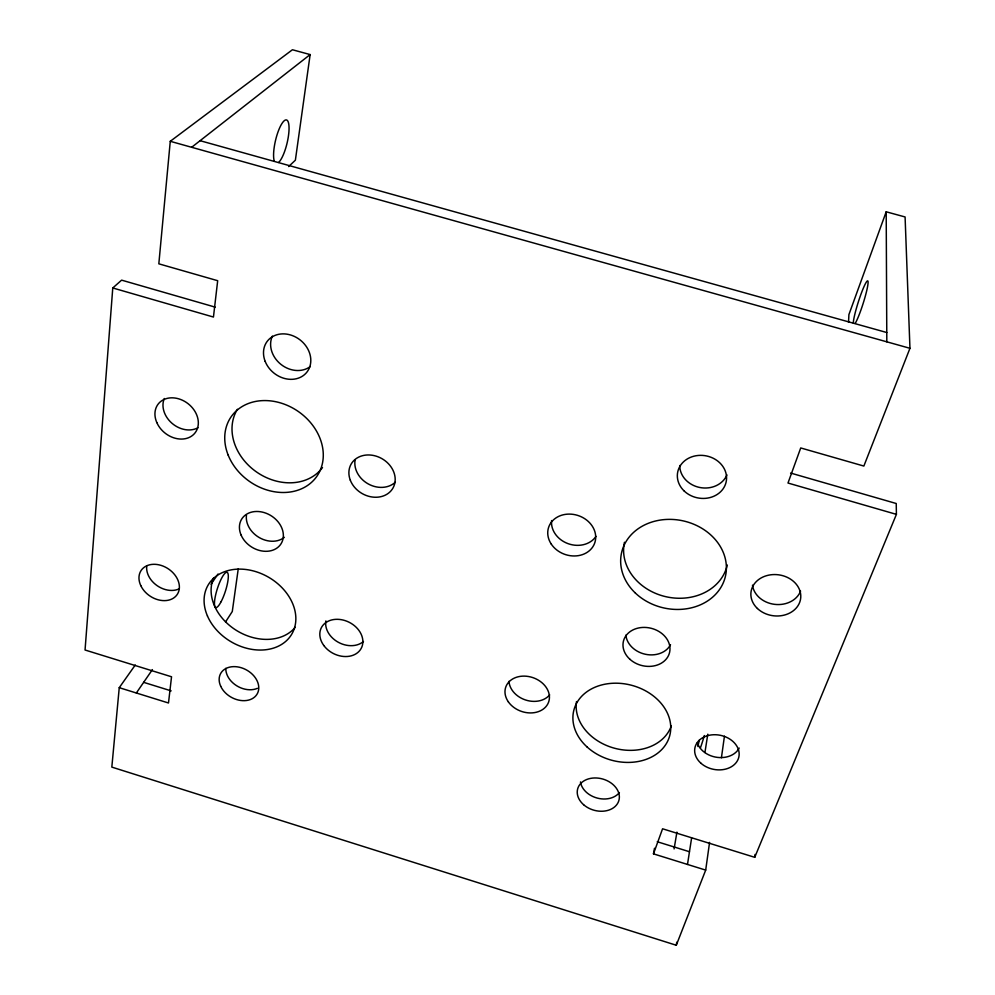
<?xml version="1.0" encoding="UTF-8"?>
<svg xmlns="http://www.w3.org/2000/svg" width="995" height="995" viewBox="0 0 995 995"><rect width="100%" height="100%" fill="white"/><g stroke="black" fill="none" stroke-linecap="round" stroke-linejoin="round"><path stroke-width="1.49" d="M848.536 322.355L848.909 314.607L886.197 211.798L905.089 216.96L909.952 348.3L863.859 466.058L800.726 447.949L787.99 483.035L896.408 514.365L754.732 857.317L662.571 828.785L653.479 853.859L705.691 870.103L676.277 945.25L111.826 767.108L119.251 687.682L135.27 664.996M215.231 307.144L121.614 280.142L112.771 287.965L85.048 650.009L171.538 676.774L168.491 702.992L119.251 687.682M288.625 166.551L295.378 160.195L310.142 54.576L292.43 49.75L170.269 141.302L158.827 263.824L217.681 280.702L213.452 317.044L112.771 287.965M754.732 857.317L755.031 854.456M238.253 568.829L232.283 611.515L225.554 621.925M705.691 870.103L709.572 842.392M721.425 757.742L724.447 736.188M676.277 945.25L676.737 942.19M687.495 864.444L691.612 837.989M704.933 752.506L707.793 734.186M674.088 848.922L676.923 832.131M653.479 853.859L654.499 848.262M136.34 692.993L152.409 669.598M211.027 584.227L218.017 574.028M191.662 147.285L310.142 54.576M200.107 140.693L886.769 332.517L886.819 341.832M170.269 141.302L909.952 348.3M790.602 473.048L896.234 503.507L896.408 514.365M143.666 682.346L171.165 690.878M657.247 841.733L689.46 851.732M886.197 211.798L886.769 332.517M596.005 536.367A24.067 20.385 18.5 0 1 568.244 543.718A24.067 20.385 18.5 0 1 551.603 520.559M800.577 591.117A24.738 20.497 7.2 0 1 774.533 604.338A24.738 20.497 7.2 0 1 752.494 585.147M853.287 323.002A23.096 2.525 -72.3 0 1 862.963 289.048A23.096 2.525 -72.3 0 1 866.906 289.856A23.096 2.525 -72.3 0 1 855.19 323.387M670.518 644.71A23.494 19.092 14 0 1 645.369 654.262A23.494 19.092 14 0 1 625.88 635.121M726.947 474.901A24.415 21.268 10.1 0 1 699.796 487.488A24.415 21.268 10.1 0 1 679.747 465.523M739.186 748.066A22.201 17.263 11.3 0 1 717.308 757.382A22.201 17.263 11.3 0 1 697.321 742.78M619.4 792.542A21.206 16.131 15.9 0 1 597.087 798.04A21.206 16.131 15.9 0 1 580.471 781.933M671.314 725.877A49.066 38.569 15 0 1 615.271 748.427A49.066 38.569 15 0 1 576.503 701.55M727.283 564.986A52.648 44.29 12.4 0 1 666.314 596.801A52.648 44.29 12.4 0 1 624.462 542.25M549.675 694.858A22.462 17.748 19.1 0 1 525.472 699.958A22.462 17.748 19.1 0 1 508.967 681.326M295.204 627.323A47.984 37.126 30.5 0 1 237.071 630.818A47.984 37.126 30.5 0 1 213.589 577.971M179.349 588.754A21.455 16.318 33.6 0 1 157.322 585.794A21.455 16.318 33.6 0 1 146.7 566.466M284.346 537.312A22.985 18.32 32.4 0 1 259.135 537.499A22.985 18.32 32.4 0 1 246.461 515.174M257.431 688.316A20.721 15.559 29.1 0 1 236.536 685.667A20.721 15.559 29.1 0 1 225.803 668.354M363.461 641.489A22.213 17.4 27 0 1 338.325 642.285A22.213 17.4 27 0 1 325.887 620.917M395.289 482.227A23.843 19.925 30.2 0 1 368.212 483.918A23.843 19.925 30.2 0 1 355.115 459.926M322.504 467.55A51.591 42.362 34.9 0 1 256.984 472.289A51.591 42.362 34.9 0 1 237.419 409.281M310.316 366.508A24.825 20.97 38.5 0 1 280.876 364.332A24.825 20.97 38.5 0 1 272.369 336.111M197.93 427.763A23.134 18.557 38.6 0 1 171.924 423.223A23.134 18.557 38.6 0 1 164.299 398.51M274.272 161.115A22.375 5.933 -76.7 0 1 280.018 127.061A22.375 5.933 -76.7 0 1 289.023 129.86A22.375 5.933 -76.7 0 1 278.612 162.459M704.311 735.541A18.98 1.779 -74.1 0 1 700.418 747.83M697.856 746.511A18.98 1.779 -74.1 0 1 699.385 740.056M684.187 491.008A24.713 21.43 10.3 0 0 725.591 483.931A24.713 21.43 10.3 0 0 696.077 455.735A24.713 21.43 10.3 0 0 684.187 491.008M587.1 746.996A49.601 38.78 15.2 0 0 669.05 737.867A49.601 38.78 15.2 0 0 609.338 683.54A49.601 38.78 15.2 0 0 587.1 746.996M583.592 804.694A21.417 16.206 15.9 0 0 618.716 801.037A21.417 16.206 15.9 0 0 592.56 778.09A21.417 16.206 15.9 0 0 583.592 804.694M757.419 608.492A25.024 20.634 7.4 0 0 799.632 602.485A25.024 20.634 7.4 0 0 770.428 574.849A25.024 20.634 7.4 0 0 757.419 608.492M207.445 615.955A48.481 37.312 30.4 0 0 286.162 641.004A48.481 37.312 30.4 0 0 256.275 571.777A48.481 37.312 30.4 0 0 207.445 615.955M629.823 659.2A23.756 19.203 14.1 0 0 669.175 653.877A23.756 19.203 14.1 0 0 640.469 627.646A23.756 19.203 14.1 0 0 629.823 659.2M551.205 543.991A24.34 20.522 18.5 0 0 592.734 546.951A24.34 20.522 18.5 0 0 571.217 514.166A24.34 20.522 18.5 0 0 551.205 543.991M700.779 763.09A22.45 17.363 11.5 0 0 738.265 758.949A22.45 17.363 11.5 0 0 711.686 734.882A22.45 17.363 11.5 0 0 700.779 763.09M350.29 480.137A24.104 20.062 30.1 0 0 389.791 492.077A24.104 20.062 30.1 0 0 376.023 456.108A24.104 20.062 30.1 0 0 350.29 480.137M635.332 593.02A53.257 44.601 12.6 0 0 724.285 580.247A53.257 44.601 12.6 0 0 660.941 519.975A53.257 44.601 12.6 0 0 635.332 593.02M508.37 701.873A22.711 17.835 19.1 0 0 546.852 705.48A22.711 17.835 19.1 0 0 526.392 676.227A22.711 17.835 19.1 0 0 508.37 701.873M140.768 585.582A21.679 16.405 33.5 0 0 175.63 596.403A21.679 16.405 33.5 0 0 161.14 565.409A21.679 16.405 33.5 0 0 140.768 585.582M241.064 534.987A23.233 18.432 32.3 0 0 278.787 546.553A23.233 18.432 32.3 0 0 264.322 512.624A23.233 18.432 32.3 0 0 241.064 534.987M220.691 686.227A20.932 15.634 29 0 0 254.745 696.935A20.932 15.634 29 0 0 241.424 667.782A20.932 15.634 29 0 0 220.691 686.227M323.848 645.556A22.45 17.5 26.9 0 0 360.961 648.815A22.45 17.5 26.9 0 0 339.195 619.4A22.45 17.5 26.9 0 0 323.848 645.556M228.178 455.113A52.175 42.636 34.8 0 0 312.592 481.356A52.175 42.636 34.8 0 0 281.249 403.137A52.175 42.636 34.8 0 0 228.178 455.113M265.18 361.396A25.124 21.119 38.3 0 0 305.739 373.473A25.124 21.119 38.3 0 0 290.54 334.967A25.124 21.119 38.3 0 0 265.18 361.396M156.824 422.589A23.395 18.669 38.4 0 0 194.199 433.882A23.395 18.669 38.4 0 0 178.889 398.883A23.395 18.669 38.4 0 0 156.824 422.589M221.139 601.639A18.482 4.216 -72.2 0 0 227.507 572.635A18.482 4.216 -72.2 0 0 215.505 595.495A18.482 4.216 -72.2 0 0 221.139 601.639"/></g></svg>
